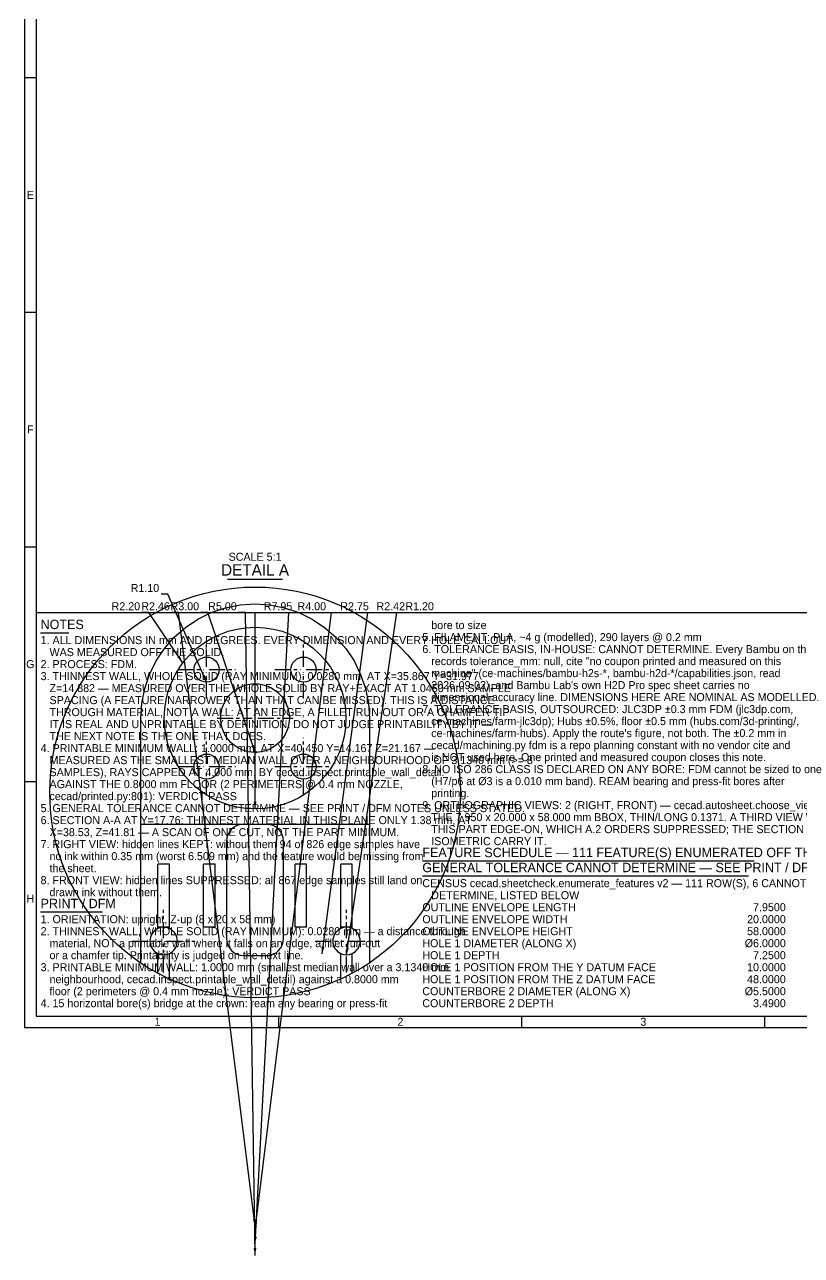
# Model space of a CAD drawing. Header units: millimetres. Extents: x 5 to 1197, y -95 to 836.
# Drawn here: x 5 to 345, y -95 to 444 of the extents above; entities that cross this region are included whole.
import ezdxf
from ezdxf.enums import TextEntityAlignment as Align

# ---------------------------------------------------------------- set-up
doc = ezdxf.new("R2010")
doc.units = ezdxf.units.MM
doc.linetypes.add('CENTER', pattern=[11.2, 7, -1.4, 1.4, -1.4])
for name, color, linetype in [('CENTER', 4, 'CENTER'), ('DIM', 3, 'CONTINUOUS'), ('FRAME', 7, 'CONTINUOUS'), ('SECTION', 7, 'CONTINUOUS'), ('TEXT', 3, 'CONTINUOUS'), ('TITLE', 7, 'CONTINUOUS'), ('VISIBLE', 7, 'CONTINUOUS')]:
    doc.layers.add(name, color=color, linetype=linetype)

msp = doc.modelspace()

# ---------------------------------------------------------------- linework, layer by layer
at = {"layer": 'CENTER'}
for p, q in [((84.606688, 162.736688), (84.606688, 174.136688)), ((127.036688, 162.736688), (127.036688, 174.136688)), ((72.006688, 161.536688), (83.406688, 161.536688)), ((85.806688, 161.536688), (97.206688, 161.536688)), ((114.436688, 161.536688), (125.836688, 161.536688)), ((128.236688, 161.536688), (139.636688, 161.536688)), ((84.606688, 148.936688), (84.606688, 160.336688)), ((105.821688, 141.521688), (105.821688, 156.921688)), ((127.036688, 148.936688), (127.036688, 160.336688)), ((89.221688, 140.321688), (104.621688, 140.321688)), ((107.021688, 140.321688), (122.421688, 140.321688)), ((105.821688, 123.721688), (105.821688, 139.121688)), ((84.606688, 120.306688), (84.606688, 131.706688)), ((127.036688, 120.306688), (127.036688, 131.706688)), ((72.006688, 119.106688), (83.406688, 119.106688)), ((85.806688, 119.106688), (97.206688, 119.106688)), ((114.436688, 119.106688), (125.836688, 119.106688)), ((128.236688, 119.106688), (139.636688, 119.106688)), ((84.606688, 106.506688), (84.606688, 117.906688)), ((127.036688, 106.506688), (127.036688, 117.906688)), ((65.821688, 44.021688), (65.821688, 56.521688)), ((145.821688, 44.021688), (145.821688, 56.521688)), ((52.121688, 42.821688), (64.621688, 42.821688)), ((65.821688, 29.121688), (65.821688, 41.621688)), ((67.021688, 42.821688), (79.521688, 42.821688)), ((132.121688, 42.821688), (144.621688, 42.821688)), ((145.821688, 29.121688), (145.821688, 41.621688)), ((147.021688, 42.821688), (159.521688, 42.821688))]:
    msp.add_line(p, q, dxfattribs=at)
at = {"layer": 'DIM'}
for p, q in [((67.691399, 194.479801), (64.691399, 194.479801)), ((84.606688, 156.036688), (67.691399, 194.479801)), ((59.341273, 186.5), (56.341273, 186.5)), ((74.07388, 164.708432), (59.341273, 186.5)), ((72.338224, 186.5), (69.338224, 186.5)), ((105.821688, -81.978312), (72.338224, 186.5)), ((85.140725, 186.5), (82.140725, 186.5)), ((105.821688, 125.321688), (85.140725, 186.5)), ((101.595505, 186.5), (98.595505, 186.5)), ((105.821688, -94.678312), (101.595505, 186.5)), ((105.821688, 100.571688), (105.821688, 186.5)), ((105.821688, 186.5), (108.821688, 186.5)), ((105.821688, -89.678312), (120.593804, 186.5)), ((105.821688, -83.428312), (139.305151, 186.5)), ((120.593804, 186.5), (123.593804, 186.5)), ((135.124933, 37.165766), (155.155779, 186.5)), ((139.305151, 186.5), (142.305151, 186.5)), ((145.821688, 36.821688), (167.774325, 186.5)), ((155.155779, 186.5), (158.155779, 186.5)), ((167.774325, 186.5), (170.774325, 186.5))]:
    msp.add_line(p, q, dxfattribs=at)
for points in [[(74.07388, 164.708432), (72.78531, 167.699962), (71.77793, 167.018904)], [(84.606688, 156.036688), (83.874414, 159.210556), (82.761394, 158.720818)], [(105.821688, 125.321688), (105.372896, 128.54787), (104.220935, 128.158456)], [(105.821688, 100.571688), (106.429688, 103.771688), (105.213688, 103.771688)], [(135.124933, 37.165766), (136.152956, 40.256532), (134.94775, 40.418192)], [(145.821688, 36.821688), (146.887614, 39.899587), (145.684485, 40.076045)], [(105.821688, -81.978312), (106.028991, -78.727668), (104.822339, -78.878156)], [(105.821688, -83.428312), (106.81899, -80.327498), (105.612239, -80.177805)], [(105.821688, -94.678312), (106.381528, -91.469536), (105.165665, -91.487811)], [(105.821688, -89.678312), (106.599736, -86.515354), (105.385471, -86.450406)]]:
    msp.add_solid(points, dxfattribs=at)
at = {"layer": 'FRAME'}
for p, q in [((10, 831), (10, 10)), ((10, 186.5), (1179, 186.5)), ((10, 10), (1179, 10))]:
    msp.add_line(p, q, dxfattribs=at)
at = {"layer": 'SECTION'}
msp.add_circle((105.821688, 107.821688), 89.821688, dxfattribs=at)
at = {"layer": 'TEXT'}
for p, q in [((93.821688, 201.043375), (117.821688, 201.043375)), ((12, 177.65), (24.3, 177.65)), ((179, 77.9), (324.14, 77.9)), ((179, 71.3375), (321.68, 71.3375)), ((12, 55.5875), (39.06, 55.5875))]:
    msp.add_line(p, q, dxfattribs=at)
at = {"layer": 'TITLE'}
for p, q in [((5, 836), (5, 5)), ((5, 420.5), (10, 420.5)), ((5, 317.875), (10, 317.875)), ((5, 215.25), (10, 215.25)), ((5, 112.625), (10, 112.625)), ((116.272727, 5), (116.272727, 10)), ((222.545455, 5), (222.545455, 10)), ((328.818182, 5), (328.818182, 10)), ((5, 5), (1184, 5))]:
    msp.add_line(p, q, dxfattribs=at)
at = {"layer": 'VISIBLE'}
for p, q in [((86.687516, 186.515664), (92.880735, 188.617979)), ((92.880735, 188.617979), (99.295378, 189.893931)), ((99.295378, 189.893931), (105.821688, 190.321688)), ((105.821688, 190.321688), (112.347997, 189.893931)), ((112.347997, 189.893931), (118.76264, 188.617979)), ((118.76264, 188.617979), (124.955859, 186.515664)), ((75.383616, 179.989355), (80.821688, 183.622958)), ((80.821688, 183.622958), (86.687516, 186.515664)), ((124.955859, 186.515664), (130.821688, 183.622958)), ((130.821688, 183.622958), (136.259759, 179.989355)), ((70.466349, 175.677027), (75.383616, 179.989355)), ((136.259759, 179.989355), (141.177027, 175.677027)), ((66.154021, 170.759759), (70.466349, 175.677027)), ((141.177027, 175.677027), (145.489355, 170.759759)), ((62.520417, 165.321688), (66.154021, 170.759759)), ((145.489355, 170.759759), (149.122958, 165.321688)), ((59.627711, 159.455859), (62.520417, 165.321688)), ((149.122958, 165.321688), (152.015664, 159.455859)), ((57.525396, 153.26264), (59.627711, 159.455859)), ((152.015664, 159.455859), (154.117979, 153.26264)), ((56.249445, 146.847997), (57.525396, 153.26264)), ((154.117979, 153.26264), (155.393931, 146.847997)), ((55.821688, 140.321688), (56.249445, 146.847997)), ((155.393931, 146.847997), (155.821688, 140.321688)), ((55.821688, 93.936688), (55.821688, 140.321688)), ((155.821688, 140.321688), (155.821688, 93.936688)), ((55.821688, 93.936688), (155.821688, 93.936688)), ((55.821688, 33.203087), (55.821688, 93.936688)), ((95.518387, 91.739988), (94.585666, 90.603464)), ((96.654911, 92.67271), (95.518387, 91.739988)), ((97.951562, 93.365784), (96.654911, 92.67271)), ((99.35851, 93.792577), (97.951562, 93.365784)), ((100.821688, 93.936688), (99.35851, 93.792577)), ((112.284865, 93.792577), (110.821688, 93.936688)), ((113.691813, 93.365784), (112.284865, 93.792577)), ((114.988464, 92.67271), (113.691813, 93.365784)), ((116.124988, 91.739988), (114.988464, 92.67271)), ((117.05771, 90.603464), (116.124988, 91.739988)), ((155.821688, 93.936688), (155.821688, 33.203087)), ((93.465798, 87.899865), (93.321688, 86.436688)), ((93.321688, 86.436688), (93.321688, 43.936688)), ((93.892591, 89.306813), (93.465798, 87.899865)), ((94.585666, 90.603464), (93.892591, 89.306813)), ((117.750784, 89.306813), (117.05771, 90.603464)), ((118.177577, 87.899865), (117.750784, 89.306813)), ((118.321688, 86.436688), (118.177577, 87.899865)), ((118.321688, 43.936688), (118.321688, 86.436688)), ((68.321688, 76.436688), (63.321688, 76.436688)), ((63.321688, 48.936688), (63.321688, 76.436688)), ((68.321688, 48.936688), (68.321688, 76.436688)), ((83.321688, 48.936688), (83.321688, 76.436688)), ((88.321688, 76.436688), (83.321688, 76.436688)), ((88.321688, 48.936688), (88.321688, 76.436688)), ((123.321688, 48.936688), (123.321688, 76.436688)), ((128.321688, 76.436688), (123.321688, 76.436688)), ((128.321688, 48.936688), (128.321688, 76.436688)), ((148.321688, 76.436688), (143.321688, 76.436688)), ((143.321688, 48.936688), (143.321688, 76.436688)), ((148.321688, 48.936688), (148.321688, 76.436688)), ((63.321688, 48.276044), (63.321688, 48.936688)), ((68.321688, 48.936688), (63.321688, 48.936688)), ((68.321688, 48.276044), (68.321688, 48.936688)), ((88.321688, 48.936688), (83.321688, 48.936688)), ((128.321688, 48.936688), (123.321688, 48.936688)), ((143.321688, 48.276044), (143.321688, 48.936688)), ((148.321688, 48.936688), (143.321688, 48.936688)), ((148.321688, 48.276044), (148.321688, 48.936688)), ((93.321688, 43.936688), (93.465798, 42.47351)), ((118.177577, 42.47351), (118.321688, 43.936688)), ((93.465798, 42.47351), (93.892591, 41.066562)), ((93.892591, 41.066562), (94.585666, 39.769911)), ((94.585666, 39.769911), (95.518387, 38.633387)), ((95.518387, 38.633387), (96.654911, 37.700666)), ((96.654911, 37.700666), (97.951562, 37.007591)), ((113.691813, 37.007591), (114.988464, 37.700666)), ((114.988464, 37.700666), (116.124988, 38.633387)), ((116.124988, 38.633387), (117.05771, 39.769911)), ((117.05771, 39.769911), (117.750784, 41.066562)), ((117.750784, 41.066562), (118.177577, 42.47351)), ((63.321688, 28.690875), (63.321688, 37.367332)), ((68.321688, 26.202538), (68.321688, 37.367332)), ((97.951562, 37.007591), (99.35851, 36.580798)), ((99.35851, 36.580798), (100.821688, 36.436688)), ((100.821688, 36.436688), (110.821688, 36.436688)), ((110.821688, 36.436688), (112.284865, 36.580798)), ((112.284865, 36.580798), (113.691813, 37.007591)), ((143.321688, 26.202538), (143.321688, 37.367332)), ((148.321688, 28.690875), (148.321688, 37.367332))]:
    msp.add_line(p, q, dxfattribs=at)
for centre, radius in [((105.821688, 140.321688), 39.75), ((84.606688, 161.536688), 5.5), ((127.036688, 161.536688), 5.5), ((105.821688, 140.321688), 15), ((84.606688, 119.106688), 5.5), ((127.036688, 119.106688), 5.5)]:
    msp.add_circle(centre, radius, dxfattribs=at)
for centre, radius, start, end in [((65.821724, 42.821646), 6.00004, 65.37616, 114.624469), ((145.821691, 42.82169), 5.999998, 65.375699, 114.624352), ((65.821688, 42.821688), 6, 114.624318, 245.375682), ((65.821688, 42.821688), 6, 294.624318, 65.375682), ((145.821688, 42.821688), 6, 114.624318, 245.375682), ((145.821688, 42.821688), 6, 294.624318, 65.375682), ((65.821688, 42.821688), 6, 245.375682, 294.624318), ((145.821688, 42.821688), 6, 245.375682, 294.624318)]:
    msp.add_arc(centre, radius, start, end, dxfattribs=at)

# ---------------------------------------------------------------- texts
at = {"layer": 'DIM'}
for s, p in [('7.9500', (338, 55.875)), ('20.0000', (338, 50.625)), ('58.0000', (338, 45.375)), ('Ø6.0000', (338, 40.125)), ('7.2500', (338, 34.875)), ('10.0000', (338, 29.625)), ('48.0000', (338, 24.375)), ('Ø5.5000', (338, 19.125)), ('3.4900', (338, 13.875))]:
    msp.add_text(s, height=3.5, dxfattribs=at).set_placement(p, align=Align.RIGHT)
at = {"layer": 'TEXT'}
for s, height, p in [('SCALE 5:1', 3.5, (105.821688, 209.143375)), ('DETAIL A', 5, (105.821688, 202.643375))]:
    msp.add_text(s, height=height, dxfattribs=at).set_placement(p, align=Align.CENTER)
for s, p in [('R1.10', (63.891399, 195.479801)), ('R2.20', (55.541273, 187.5)), ('R2.46', (68.538224, 187.5)), ('R3.00', (81.340725, 187.5)), ('R5.00', (97.795505, 187.5))]:
    msp.add_text(s, height=3.5, dxfattribs=at).set_placement(p, align=Align.RIGHT)
for s, height, p in [('R7.95', 3.5, (109.621688, 187.5)), ('R4.00', 3.5, (124.393804, 187.5)), ('R2.75', 3.5, (143.105151, 187.5)), ('R2.42', 3.5, (158.955779, 187.5)), ('R1.20', 3.5, (171.574325, 187.5)), ('NOTES', 4.1, (12, 179.25)), ('5. FILAMENT: PLA, ~4 g (modelled), 290 layers @ 0.2 mm', 3.5, (179, 174)), ('   bore to size', 3.5, (179, 179.25)), ('1. ALL DIMENSIONS IN mm AND DEGREES. EVERY DIMENSION AND EVERY HOLE CALLOUT', 3.5, (12, 172.6875)), ('6. TOLERANCE BASIS, IN-HOUSE: CANNOT DETERMINE. Every Bambu on this farm', 3.5, (179, 168.75)), ('   WAS MEASURED OFF THE SOLID.', 3.5, (12, 167.4375)), ('   records tolerance_mm: null, cite "no coupon printed and measured on this', 3.5, (179, 163.5)), ('2. PROCESS: FDM.', 3.5, (12, 162.1875)), ('   machine" (ce-machines/bambu-h2s-*, bambu-h2d-*/capabilities.json, read', 3.5, (179, 158.25)), ('3. THINNEST WALL, WHOLE SOLID (RAY MINIMUM): 0.0280 mm, AT X=35.867 Y=31.977', 3.5, (12, 156.9375)), ("   2026-09-02), and Bambu Lab's own H2D Pro spec sheet carries no", 3.5, (179, 153)), ('   Z=14.882 — MEASURED OVER THE WHOLE SOLID BY RAY+EXACT AT 1.0450 mm SAMPLE', 3.5, (12, 151.6875)), ('   dimensional-accuracy line. DIMENSIONS HERE ARE NOMINAL AS MODELLED.', 3.5, (179, 147.75)), ('   SPACING (A FEATURE NARROWER THAN THAT CAN BE MISSED). THIS IS A DISTANCE', 3.5, (12, 146.4375)), ('7. TOLERANCE BASIS, OUTSOURCED: JLC3DP ±0.3 mm FDM (jlc3dp.com,', 3.5, (179, 142.5)), ('   THROUGH MATERIAL, NOT A WALL: AT AN EDGE, A FILLET RUN-OUT OR A CHAMFER TIP', 3.5, (12, 141.1875)), ('   ce-machines/farm-jlc3dp); Hubs ±0.5%, floor ±0.5 mm (hubs.com/3d-printing/,', 3.5, (179, 137.25)), ('   IT IS REAL AND UNPRINTABLE BY DEFINITION. DO NOT JUDGE PRINTABILITY BY IT —', 3.5, (12, 135.9375)), ("   ce-machines/farm-hubs). Apply the route's figure, not both. The ±0.2 mm in", 3.5, (179, 132)), ('   THE NEXT NOTE IS THE ONE THAT DOES.', 3.5, (12, 130.6875)), ('   cecad/machining.py fdm is a repo planning constant with no vendor cite and', 3.5, (179, 126.75)), ('4. PRINTABLE MINIMUM WALL: 1.0000 mm, AT X=40.450 Y=14.167 Z=21.167 —', 3.5, (12, 125.4375)), ('   MEASURED AS THE SMALLEST MEDIAN WALL OVER A NEIGHBOURHOOD OF 3.1340 mm (>= 8', 3.5, (12, 120.1875)), ('   is NOT used here. One printed and measured coupon closes this note.', 3.5, (179, 121.5)), ('   SAMPLES), RAYS CAPPED AT 4.000 mm, BY cecad.inspect.printable_wall_detail.', 3.5, (12, 114.9375)), ('8. NO ISO 286 CLASS IS DECLARED ON ANY BORE: FDM cannot be sized to one', 3.5, (179, 116.25)), ('   AGAINST THE 0.8000 mm FLOOR (2 PERIMETERS @ 0.4 mm NOZZLE,', 3.5, (12, 109.6875)), ('   (H7/p6 at Ø3 is a 0.010 mm band). REAM bearing and press-fit bores after', 3.5, (179, 111)), ('   cecad/printed.py:801): VERDICT PASS', 3.5, (12, 104.4375)), ('   printing.', 3.5, (179, 105.75)), ('5. GENERAL TOLERANCE CANNOT DETERMINE — SEE PRINT / DFM NOTES UNLESS STATED.', 3.5, (12, 99.1875)), ('9. ORTHOGRAPHIC VIEWS: 2 (RIGHT, FRONT) — cecad.autosheet.choose_views ON', 3.5, (179, 100.5)), ('6. SECTION A-A AT Y=17.76: THINNEST MATERIAL IN THIS PLANE ONLY 1.38 mm, AT', 3.5, (12, 93.9375)), ('   THE 7.950 x 20.000 x 58.000 mm BBOX, THIN/LONG 0.1371. A THIRD VIEW WOULD BE', 3.5, (179, 95.25)), ('   X=38.53, Z=41.81 — A SCAN OF ONE CUT, NOT THE PART MINIMUM.', 3.5, (12, 88.6875)), ('   THIS PART EDGE-ON, WHICH A.2 ORDERS SUPPRESSED; THE SECTION AND THE', 3.5, (179, 90)), ('7. RIGHT VIEW: hidden lines KEPT: without them 94 of 826 edge samples have', 3.5, (12, 83.4375)), ('   ISOMETRIC CARRY IT.', 3.5, (179, 84.75)), ('   no ink within 0.35 mm (worst 6.509 mm) and the feature would be missing from', 3.5, (12, 78.1875)), ('FEATURE SCHEDULE — 111 FEATURE(S) ENUMERATED OFF THE SOLID,', 4.1, (179, 79.5)), ('   the sheet.', 3.5, (12, 72.9375)), ('GENERAL TOLERANCE CANNOT DETERMINE — SEE PRINT / DFM NOTES', 4.1, (179, 72.9375)), ('8. FRONT VIEW: hidden lines SUPPRESSED: all 867 edge samples still land on', 3.5, (12, 67.6875)), ('CENSUS cecad.sheetcheck.enumerate_features v2 — 111 ROW(S), 6 CANNOT', 3.5, (179, 66.375)), ('   drawn ink without them.', 3.5, (12, 62.4375)), ('   DETERMINE, LISTED BELOW', 3.5, (179, 61.125)), ('PRINT / DFM', 4.1, (12, 57.1875)), ('OUTLINE ENVELOPE LENGTH', 3.5, (179, 55.875)), ('1. ORIENTATION: upright, Z-up (8 x 20 x 58 mm)', 3.5, (12, 50.625)), ('OUTLINE ENVELOPE WIDTH', 3.5, (179, 50.625)), ('2. THINNEST WALL, WHOLE SOLID (RAY MINIMUM): 0.0280 mm — a distance through', 3.5, (12, 45.375)), ('OUTLINE ENVELOPE HEIGHT', 3.5, (179, 45.375)), ('   material, NOT a printable wall where it falls on an edge, a fillet run-out', 3.5, (12, 40.125)), ('HOLE 1 DIAMETER (ALONG X)', 3.5, (179, 40.125)), ('   or a chamfer tip. Printability is judged on the next line.', 3.5, (12, 34.875)), ('HOLE 1 DEPTH', 3.5, (179, 34.875)), ('3. PRINTABLE MINIMUM WALL: 1.0000 mm (smallest median wall over a 3.1340 mm', 3.5, (12, 29.625)), ('HOLE 1 POSITION FROM THE Y DATUM FACE', 3.5, (179, 29.625)), ('   neighbourhood, cecad.inspect.printable_wall_detail) against a 0.8000 mm', 3.5, (12, 24.375)), ('HOLE 1 POSITION FROM THE Z DATUM FACE', 3.5, (179, 24.375)), ('   floor (2 perimeters @ 0.4 mm nozzle): VERDICT PASS', 3.5, (12, 19.125)), ('COUNTERBORE 2 DIAMETER (ALONG X)', 3.5, (179, 19.125)), ('4. 15 horizontal bore(s) bridge at the crown: ream any bearing or press-fit', 3.5, (12, 13.875)), ('COUNTERBORE 2 DEPTH', 3.5, (179, 13.875))]:
    msp.add_text(s, height=height, dxfattribs=at).set_placement(p)
at = {"layer": 'TITLE'}
for s, p in [('E', (7.5, 369.1875)), ('F', (7.5, 266.5625)), ('G', (7.5, 163.9375)), ('H', (7.5, 61.3125)), ('1', (63.136364, 7.5)), ('2', (169.409091, 7.5)), ('3', (275.681818, 7.5))]:
    msp.add_text(s, height=3.5, dxfattribs=at).set_placement(p, align=Align.MIDDLE_CENTER)

doc.saveas('drawing.dxf')
